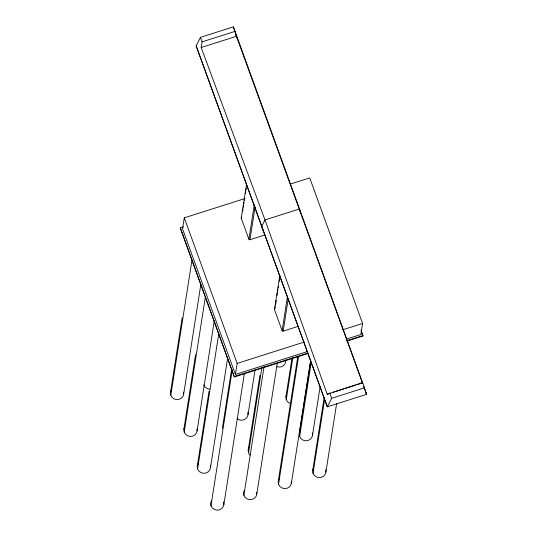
<?xml version="1.0" encoding="UTF-8"?>
<svg xmlns="http://www.w3.org/2000/svg" width="537" height="537" viewBox="0 0 537 537"><rect width="100%" height="100%" fill="white"/><g stroke="black" fill="none" stroke-linecap="round" stroke-linejoin="round"><path stroke-width="0.81" d="M362.656 382.908L362.69 382.545L327.194 394.198L264.996 219.922L201.194 47.511L202.107 41.852L200.469 37.342L233.414 26.85L362.656 382.908L357.139 384.667M183.62 226.869L180.425 227.883L180.351 228.386L234.347 376.954L307.808 353.568M244.993 198.515L184.272 217.847L182.54 228.89L235.441 374.45L307.345 351.56M170.477 392.453L182.204 317.756M170.806 395.266L191.991 259.995M183.681 394.077L200.872 284.194M183.869 429.305L195.596 354.601M184.198 432.11L205.382 296.847M197.072 430.929L214.263 321.039M197.267 466.15L208.987 391.453M197.589 468.962L218.774 333.692M264.848 234.984L249.953 239.724A0.832 0.792 8.9 0 1 248.893 239.22L241.241 218.17L246.644 183.661M242.65 211.417L243.039 208.947M243.295 207.309L243.556 205.664M243.811 204.02L244.067 202.375M244.328 200.737L244.583 199.093M245.483 193.34L245.738 191.696M246 190.058L246.255 188.413M246.51 186.769L246.772 185.124M210.464 467.774L227.789 357.065M248.893 239.22L254.296 204.718M249.953 239.724L255.095 206.866M222.378 428.298L231.702 368.637M210.981 505.807L232.293 369.718M234.347 376.954L180.425 227.883M235.441 374.45L237.173 363.401L184.272 217.847M223.855 504.626L244.395 373.39M248.027 414.705L255.021 369.953M248.222 449.932L259.942 375.229M248.55 452.738L261.855 367.785M243.912 495.329L264.056 366.657M298.069 326.395L283.174 331.141A0.832 0.792 8.9 0 1 282.12 330.638L274.467 309.58L279.871 275.078M275.233 306.936L274.978 308.58A0.832 0.792 8.9 0 0 274.467 309.58M275.488 305.291L276.26 300.364M277.032 295.437L277.421 292.974M277.676 291.329L277.931 289.685M278.193 288.04L278.448 286.396M279.22 281.469L279.475 279.824M279.737 278.186L279.992 276.542M282.12 330.638L287.523 296.135M256.78 494.141L277.327 362.911M283.174 331.141L288.194 299.102M285.926 396.816L291.98 358.233M286.255 399.622L292.84 357.555M297.84 356.239L278.22 481.494M278.542 484.3L298.565 356.461M291.416 483.112L310.54 360.911M299.317 433.661L310.782 360.602M299.646 436.467L311.272 362.24M312.514 435.285L320.159 386.392M312.709 470.513L324.173 397.447M313.037 473.319L324.663 399.085M325.912 472.13L336.659 403.354M290.53 184.016L309.708 177.915L362.603 323.469L360.877 334.517L346.493 339.095M346.942 341.109L362.911 336.021L360.992 330.02M362.69 382.545L366.556 394.339L327.335 406.831L196.153 45.867L200.469 37.342M364.603 387.815L331.651 398.306L327.335 406.831L196.153 45.867M202.107 41.852L235.058 31.361M201.194 47.511L236.656 36.227M237.173 363.401L304.284 342.042M342.633 329.832L362.603 323.469M234.421 376.45L307.889 353.064M347.016 340.606L362.992 335.524M327.194 394.198L330.349 393.191M333.497 392.191L343.74 388.929M345.318 388.426L355.561 385.163M365.288 391.251L366.556 394.339L363.697 386.459M361.2 331.309L362.911 336.021M233.414 26.85L235.374 33.375L300.68 213.068M300.968 213.86L362.549 383.311M329.738 393.037L331.651 398.306M263.271 230.964L261.747 226.345L264.996 219.922L299.492 208.94L300.754 213.155M235.374 33.375L236.904 38.154M285.731 360.132A6.652 6.33 8.9 0 1 276.354 366.496M209.564 389.103A6.652 6.33 8.9 0 1 203.731 384.781M183.6 392.164A6.652 6.33 8.9 0 1 176.156 399.528A6.652 6.33 8.9 0 1 171.155 390.318M196.992 429.016A6.652 6.33 8.9 0 1 189.548 436.38A6.652 6.33 8.9 0 1 184.547 427.17M290.658 403.676A6.652 6.33 8.9 0 1 286.597 394.682M247.846 412.342A6.652 6.33 8.9 0 1 237.032 418.578M312.333 432.923A6.652 6.33 8.9 0 1 305.238 440.77A6.652 6.33 8.9 0 1 299.988 431.526M325.724 469.768A6.652 6.33 8.9 0 1 318.629 477.615A6.652 6.33 8.9 0 1 313.38 468.378M291.336 481.206A6.652 6.33 8.9 0 1 283.892 488.563A6.652 6.33 8.9 0 1 278.891 479.36M250.067 455.101A6.652 6.33 8.9 0 1 248.893 447.798M256.706 492.228A6.652 6.33 8.9 0 1 249.255 499.591A6.652 6.33 8.9 0 1 244.254 490.382M210.276 465.411A6.652 6.33 8.9 0 1 203.181 473.258A6.652 6.33 8.9 0 1 197.938 464.015M223.526 501.813A6.652 6.33 8.9 0 1 216.814 510.13A6.652 6.33 8.9 0 1 211.33 500.867M241.241 218.17A0.832 0.792 8.9 0 1 241.751 217.163"/></g></svg>
